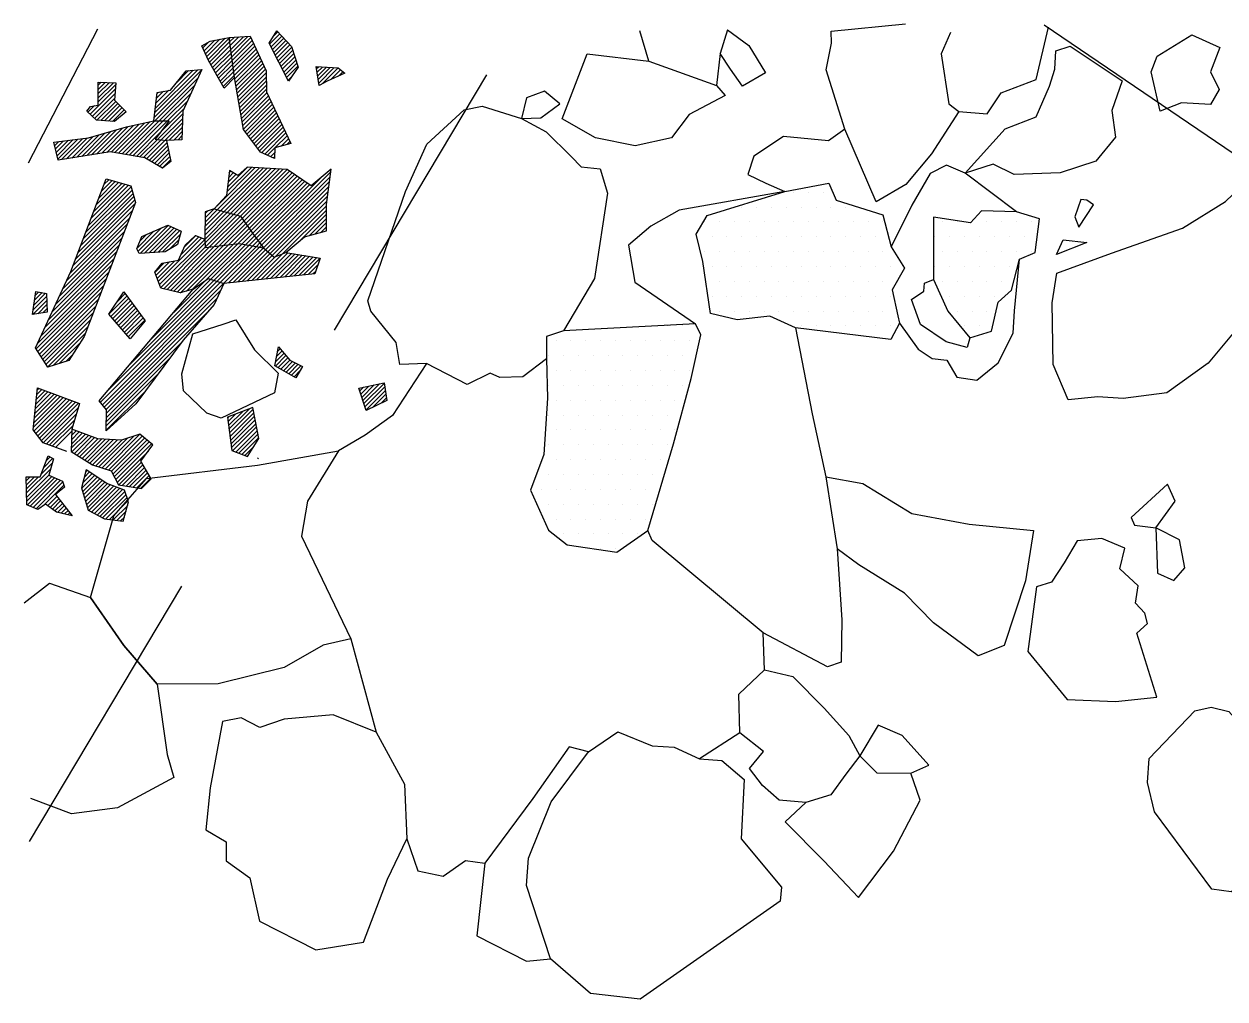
# Model space of a CAD drawing. Header units: metres. Extents: x -1 to 204, y -2130 to -1899.
# Drawn here: x -0.4 to 100.7, y -1981.6 to -1899.6 of the extents above; entities that cross this region are included whole.
import ezdxf

# ---------------------------------------------------------------- set-up
doc = ezdxf.new("R2010")
doc.units = ezdxf.units.M
doc.header["$LTSCALE"] = 25
doc.header["$MEASUREMENT"] = 0
doc.linetypes.add('STRICHPUNKTX2', pattern=[2, 1, -0.5, 0, -0.5])
doc.layers.get('0').update_dxf_attribs({"linetype": 'CONTINUOUS'})
for name, color, linetype in [('GRABUNGSGRENZE', 3, 'STRICHPUNKTX2'), ('KNOCHEN', 2, 'CONTINUOUS'), ('KNOCHENSCHRAFF', 2, 'CONTINUOUS'), ('STEINE', 4, 'CONTINUOUS'), ('STEINESCHRAFF', 4, 'CONTINUOUS')]:
    doc.layers.add(name, color=color, linetype=linetype)

# ---------------------------------------------------------------- blocks, each defined once
blk = doc.blocks.new('*X6')
at = {"color": 0}
for p, q in [((6.11, -1913.68), (7.02, -1912.78)), ((6.33, -1913.11), (6.74, -1912.7)), ((4.59, -1917.68), (8.7, -1913.57)), ((4.81, -1917.11), (8.62, -1913.3)), ((5.03, -1916.54), (8.41, -1913.16)), ((5.24, -1915.97), (8.13, -1913.08)), ((5.46, -1915.4), (7.85, -1913.01)), ((5.68, -1914.82), (7.57, -1912.93)), ((5.89, -1914.25), (7.29, -1912.85)), ((3.72, -1919.96), (8.97, -1914.71)), ((3.94, -1919.39), (8.93, -1914.4)), ((4.16, -1918.82), (8.86, -1914.12)), ((4.37, -1918.25), (8.78, -1913.85)), ((3.49, -1920.55), (8.75, -1915.29)), ((2.89, -1921.86), (8.3, -1916.44)), ((3.19, -1921.2), (8.53, -1915.87)), ((9.21, -1918.72), (11.17, -1916.75)), ((9.37, -1918.91), (11.74, -1916.54)), ((9.75, -1918.88), (11.98, -1916.65)), ((10.13, -1918.86), (12.23, -1916.76)), ((2.28, -1923.17), (7.86, -1917.59)), ((2.58, -1922.52), (8.08, -1917.02)), ((9.12, -1918.45), (10.54, -1917.03)), ((9.36, -1917.86), (9.91, -1917.31)), ((10.51, -1918.83), (12.47, -1916.87)), ((10.89, -1918.8), (12.71, -1916.98)), ((11.27, -1918.78), (12.75, -1917.3)), ((11.86, -1918.54), (12.61, -1917.79)), ((1.67, -1924.49), (7.41, -1918.74)), ((1.98, -1923.83), (7.64, -1918.17)), ((1.37, -1925.14), (7.19, -1919.32)), ((0.76, -1926.46), (6.75, -1920.47)), ((1.07, -1925.8), (6.97, -1919.9)), ((0.64, -1926.94), (6.53, -1921.05)), ((0.77, -1927.16), (6.3, -1921.62)), ((6.04, -1931.43), (16.14, -1921.33)), ((6.2, -1931.63), (16.41, -1921.41)), ((6.44, -1930.67), (15.87, -1921.25)), ((8.36, -1928.4), (15.6, -1921.16)), ((10.28, -1926.13), (15.33, -1921.08)), ((12.2, -1923.86), (14.9, -1921.16)), ((0.35, -1924.05), (1.52, -1922.87)), ((0.38, -1923.66), (1.51, -1922.53)), ((0.44, -1923.25), (1.43, -1922.25)), ((0.49, -1922.84), (1.13, -1922.2)), ((0.54, -1922.43), (0.82, -1922.15)), ((0.91, -1927.37), (6.08, -1922.2)), ((1.04, -1927.59), (5.86, -1922.77)), ((6.35, -1931.83), (16.15, -1922.03)), ((6.51, -1932.02), (15.85, -1922.68)), ((6.75, -1924.01), (8.28, -1922.47)), ((6.91, -1924.2), (8.43, -1922.68)), ((7.07, -1924.39), (8.58, -1922.88)), ((7.49, -1922.91), (8.13, -1922.27)), ((0.77, -1923.98), (1.53, -1923.21)), ((1.18, -1927.81), (5.64, -1923.35)), ((1.19, -1923.91), (1.54, -1923.56)), ((1.31, -1928.03), (5.41, -1923.93)), ((6.54, -1932.35), (15.15, -1923.74)), ((7.24, -1924.58), (8.73, -1923.09)), ((7.4, -1924.77), (8.88, -1923.29)), ((7.56, -1924.96), (9.03, -1923.5)), ((7.73, -1925.15), (9.17, -1923.7)), ((7.89, -1925.34), (9.32, -1923.91)), ((1.45, -1928.24), (5.19, -1924.5)), ((8.05, -1925.53), (9.47, -1924.11)), ((8.21, -1925.72), (9.62, -1924.32)), ((8.38, -1925.91), (9.77, -1924.52)), ((1.59, -1928.46), (4.97, -1925.08)), ((2.07, -1928.34), (4.75, -1925.65)), ((2.58, -1928.17), (4.31, -1926.45)), ((6.54, -1932.71), (12.94, -1926.3)), ((20.94, -1927.14), (21.15, -1926.93)), ((3.09, -1928.01), (3.71, -1927.4)), ((6.53, -1933.06), (11.91, -1927.68)), ((20.76, -1928.38), (21.64, -1927.5)), ((20.77, -1928.02), (21.48, -1927.31)), ((20.85, -1927.58), (21.31, -1927.12)), ((20.98, -1928.51), (21.8, -1927.69)), ((21.21, -1928.64), (21.97, -1927.88)), ((21.43, -1928.77), (22.2, -1928)), ((21.66, -1928.9), (22.44, -1928.11)), ((21.88, -1929.03), (22.68, -1928.23)), ((22.11, -1929.15), (22.92, -1928.34)), ((22.33, -1929.28), (22.82, -1928.79)), ((6.53, -1933.41), (10.88, -1929.07)), ((28.03, -1931.01), (29.07, -1929.97)), ((28.12, -1931.28), (29.52, -1929.88)), ((28.2, -1931.54), (29.93, -1929.82)), ((0.43, -1933.16), (2.65, -1930.93)), ((0.47, -1932.76), (2.4, -1930.83)), ((0.51, -1932.37), (2.14, -1930.74)), ((0.55, -1931.97), (1.88, -1930.64)), ((0.59, -1931.58), (1.62, -1930.55)), ((0.63, -1931.19), (1.37, -1930.45)), ((0.67, -1930.79), (1.11, -1930.35)), ((0.71, -1930.4), (0.85, -1930.26)), ((6.53, -1933.77), (9.85, -1930.45)), ((27.86, -1930.47), (28.17, -1930.16)), ((27.94, -1930.74), (28.62, -1930.07)), ((28.29, -1931.81), (29.97, -1930.13)), ((28.38, -1932.08), (30.01, -1930.44)), ((28.96, -1931.85), (30.06, -1930.75)), ((0.39, -1933.55), (2.91, -1931.03)), ((0.45, -1933.84), (3.17, -1931.12)), ((0.61, -1934.04), (3.43, -1931.22)), ((0.76, -1934.24), (3.68, -1931.31)), ((0.91, -1934.44), (3.94, -1931.41)), ((1.07, -1934.64), (4.2, -1931.51)), ((1.22, -1934.84), (4.19, -1931.86)), ((16.85, -1933.7), (18.58, -1931.97)), ((16.89, -1934.01), (18.89, -1932.01)), ((29.66, -1931.5), (30.1, -1931.06)), ((1.47, -1934.94), (4.04, -1932.38)), ((1.73, -1935.03), (3.88, -1932.89)), ((16.74, -1932.76), (16.87, -1932.62)), ((16.77, -1933.07), (17.44, -1932.41)), ((16.81, -1933.39), (18.01, -1932.19)), ((16.93, -1934.33), (18.95, -1932.31)), ((16.97, -1934.64), (19.01, -1932.6)), ((17.01, -1934.96), (19.07, -1932.9)), ((1.99, -1935.12), (3.72, -1933.4)), ((2.25, -1935.22), (3.63, -1933.85)), ((3.59, -1934.94), (4.52, -1934.01)), ((3.6, -1934.58), (4.26, -1933.92)), ((3.61, -1934.21), (4, -1933.82)), ((17.05, -1935.27), (19.13, -1933.2)), ((17.16, -1935.51), (19.18, -1933.49)), ((17.42, -1935.61), (19.24, -1933.79)), ((3.58, -1935.3), (4.78, -1934.11)), ((3.64, -1935.6), (5.03, -1934.21)), ((3.85, -1935.74), (5.29, -1934.3)), ((4.07, -1935.88), (5.55, -1934.4)), ((4.29, -1936.01), (5.81, -1934.49)), ((4.5, -1936.15), (6.14, -1934.52)), ((4.72, -1936.29), (6.47, -1934.53)), ((4.94, -1936.42), (6.81, -1934.55)), ((5.15, -1936.56), (7.15, -1934.57)), ((5.37, -1936.69), (7.48, -1934.59)), ((5.64, -1936.78), (7.83, -1934.6)), ((5.91, -1936.87), (8.35, -1934.42)), ((6.18, -1936.95), (8.88, -1934.25)), ((6.44, -1937.04), (9.36, -1934.12)), ((6.71, -1937.13), (9.56, -1934.28)), ((6.96, -1937.23), (9.75, -1934.44)), ((7.08, -1937.47), (9.95, -1934.6)), ((7.2, -1937.7), (10.14, -1934.76)), ((7.32, -1937.93), (10.34, -1934.92)), ((17.67, -1935.71), (19.3, -1934.08)), ((17.93, -1935.81), (19.36, -1934.38)), ((1.48, -1936.34), (1.81, -1936.02)), ((7.44, -1938.17), (10.07, -1935.54)), ((18.18, -1935.91), (18.93, -1935.16)), ((-0.17, -1939.05), (1.84, -1937.05)), ((1.06, -1937.47), (1.99, -1936.54)), ((1.27, -1936.91), (2.04, -1936.14)), ((7.58, -1938.38), (9.48, -1936.47)), ((7.88, -1938.43), (9.61, -1936.7)), ((8.19, -1938.48), (9.75, -1936.92)), ((-0.19, -1938.02), (0.12, -1937.7)), ((-0.18, -1938.71), (0.83, -1937.7)), ((-0.18, -1938.36), (0.48, -1937.7)), ((-0.16, -1939.4), (1.69, -1937.55)), ((-0.15, -1939.75), (1.94, -1937.66)), ((-0.11, -1940.06), (2.18, -1937.77)), ((0.13, -1940.17), (2.43, -1937.87)), ((0.38, -1940.28), (2.67, -1937.98)), ((4.45, -1938.68), (5.55, -1937.58)), ((4.54, -1938.23), (5.34, -1937.43)), ((4.54, -1938.95), (5.77, -1937.72)), ((4.62, -1939.22), (5.98, -1937.86)), ((4.67, -1937.75), (5.13, -1937.29)), ((4.7, -1939.49), (6.19, -1938)), ((4.8, -1937.27), (4.92, -1937.15)), ((8.49, -1938.52), (9.88, -1937.14)), ((8.8, -1938.57), (10.01, -1937.37)), ((9.1, -1938.62), (10.14, -1937.59)), ((9.41, -1938.67), (10.27, -1937.81)), ((0.62, -1940.39), (2.88, -1938.13)), ((1.22, -1940.15), (2.96, -1938.4)), ((4.78, -1939.77), (6.4, -1938.15)), ((4.86, -1940.04), (6.61, -1938.28)), ((4.94, -1940.31), (6.87, -1938.38)), ((5.06, -1940.54), (7.13, -1938.48)), ((5.29, -1940.66), (7.38, -1938.58)), ((5.53, -1940.79), (7.64, -1938.67)), ((5.76, -1940.91), (7.89, -1938.77)), ((5.99, -1941.03), (8.09, -1938.93)), ((1.6, -1940.12), (2.37, -1939.34)), ((1.8, -1940.27), (2.53, -1939.54)), ((2.01, -1940.41), (2.69, -1939.73)), ((2.21, -1940.56), (2.85, -1939.93)), ((6.22, -1941.15), (8.19, -1939.19)), ((6.49, -1941.24), (8.28, -1939.44)), ((6.8, -1941.28), (8.38, -1939.7)), ((2.45, -1940.68), (3, -1940.13)), ((2.73, -1940.75), (3.16, -1940.32)), ((3.02, -1940.82), (3.32, -1940.52)), ((3.31, -1940.88), (3.47, -1940.72)), ((3.59, -1940.95), (3.63, -1940.91)), ((7.11, -1941.32), (8.33, -1940.11)), ((7.42, -1941.36), (8.19, -1940.6)), ((7.74, -1941.4), (8.05, -1941.09))]:
    blk.add_line(p, q, dxfattribs=at)
blk = doc.blocks.new('*X7')
at = {"color": 0}
for p, q in [((15.82, -1914.94), (19.07, -1911.68)), ((15.89, -1915.22), (19.41, -1911.7)), ((16.16, -1915.3), (19.74, -1911.72)), ((16.44, -1915.38), (20.07, -1911.74)), ((16.68, -1913.72), (18.74, -1911.66)), ((16.71, -1915.46), (20.41, -1911.76)), ((16.73, -1913.32), (18.41, -1911.64)), ((16.99, -1915.53), (20.74, -1911.78)), ((17.27, -1915.61), (21.07, -1911.8)), ((16.78, -1912.91), (17.44, -1912.25)), ((16.83, -1912.51), (17.22, -1912.12)), ((16.88, -1912.11), (16.99, -1911.99)), ((17.54, -1915.69), (21.41, -1911.82)), ((17.82, -1915.77), (21.74, -1911.84)), ((17.96, -1915.97), (21.95, -1911.99)), ((18.11, -1916.18), (22.16, -1912.13)), ((18.26, -1916.38), (22.37, -1912.27)), ((18.41, -1916.59), (22.58, -1912.41)), ((18.55, -1916.8), (22.79, -1912.56)), ((18.7, -1917), (23, -1912.7)), ((19.3, -1917.82), (24.55, -1912.57)), ((19.45, -1918.02), (25.43, -1912.05)), ((19.6, -1918.22), (25.37, -1912.45)), ((18.85, -1917.21), (23.22, -1912.84)), ((19, -1917.41), (23.43, -1912.99)), ((19.15, -1917.62), (23.64, -1913.13)), ((19.76, -1918.42), (25.32, -1912.86)), ((19.94, -1918.59), (25.26, -1913.27)), ((20.13, -1918.76), (25.2, -1913.68)), ((20.32, -1918.92), (25.15, -1914.09)), ((20.5, -1919.09), (25.09, -1914.5)), ((14.81, -1917.36), (16.71, -1915.46)), ((14.81, -1917.72), (16.99, -1915.53)), ((14.82, -1916.99), (16.44, -1915.38)), ((14.83, -1916.63), (16.16, -1915.3)), ((14.83, -1918.05), (17.27, -1915.61)), ((14.84, -1916.27), (15.89, -1915.22)), ((14.85, -1915.91), (15.6, -1915.16)), ((14.85, -1918.38), (17.54, -1915.69)), ((14.86, -1915.55), (15.07, -1915.33)), ((15.22, -1918.36), (17.82, -1915.77)), ((20.75, -1919.19), (25.05, -1914.9)), ((21.36, -1918.94), (25.05, -1915.25)), ((22.84, -1917.81), (25.05, -1915.61)), ((15.62, -1918.31), (17.96, -1915.97)), ((16.03, -1918.26), (18.11, -1916.18)), ((16.43, -1918.21), (18.26, -1916.38)), ((16.83, -1918.16), (18.41, -1916.59)), ((17.24, -1918.11), (18.55, -1916.8)), ((23.62, -1917.39), (25.05, -1915.96)), ((24.11, -1917.25), (25.05, -1916.31)), ((24.6, -1917.12), (25.05, -1916.67)), ((10.92, -1921.25), (14.57, -1917.6)), ((11.01, -1921.51), (14.81, -1917.72)), ((12.83, -1918.99), (14.32, -1917.5)), ((13.11, -1918.35), (14.06, -1917.4)), ((17.64, -1918.06), (18.7, -1917)), ((17.96, -1918.1), (18.85, -1917.21)), ((18.26, -1918.15), (19, -1917.41)), ((18.56, -1918.21), (19.15, -1917.62)), ((18.86, -1918.26), (19.3, -1917.82)), ((11.11, -1921.76), (14.83, -1918.05)), ((11.36, -1921.87), (14.85, -1918.38)), ((11.64, -1921.95), (15.22, -1918.36)), ((11.92, -1922.02), (15.62, -1918.31)), ((12.2, -1922.09), (16.03, -1918.26)), ((12.49, -1922.16), (16.43, -1918.21)), ((12.77, -1922.23), (16.83, -1918.16)), ((13.27, -1922.09), (17.24, -1918.11)), ((13.76, -1921.94), (17.64, -1918.06)), ((14.9, -1921.16), (17.96, -1918.1)), ((15.33, -1921.08), (18.26, -1918.15)), ((15.6, -1921.16), (18.56, -1918.21)), ((15.87, -1921.25), (18.86, -1918.26)), ((16.14, -1921.33), (19.16, -1918.31)), ((16.41, -1921.41), (19.46, -1918.36)), ((16.8, -1921.38), (19.76, -1918.42)), ((17.2, -1921.34), (19.94, -1918.59)), ((17.59, -1921.3), (20.13, -1918.76)), ((19.16, -1918.31), (19.45, -1918.02)), ((19.46, -1918.36), (19.6, -1918.22)), ((19.57, -1921.09), (21.8, -1918.85)), ((10.67, -1920.44), (11.41, -1919.7)), ((10.72, -1920.74), (11.84, -1919.62)), ((10.82, -1921), (12.28, -1919.54)), ((17.99, -1921.25), (20.32, -1918.92)), ((18.38, -1921.21), (20.5, -1919.09)), ((18.78, -1921.17), (20.75, -1919.19)), ((19.17, -1921.13), (21.36, -1918.94)), ((19.96, -1921.04), (22.11, -1918.9)), ((20.36, -1921), (22.41, -1918.95)), ((20.75, -1920.96), (22.72, -1919)), ((21.15, -1920.92), (23.02, -1919.05)), ((21.54, -1920.88), (23.33, -1919.09)), ((21.94, -1920.84), (23.63, -1919.14)), ((22.33, -1920.79), (23.94, -1919.19)), ((22.73, -1920.75), (24.24, -1919.24)), ((23.13, -1920.71), (24.53, -1919.31)), ((23.52, -1920.67), (24.34, -1919.85)), ((23.92, -1920.63), (24.15, -1920.39))]:
    blk.add_line(p, q, dxfattribs=at)
blk = doc.blocks.new('*X8')
at = {"color": 0}
for p, q in [((16.96, -1901.42), (17.69, -1900.69)), ((17, -1901.74), (18.07, -1900.67)), ((17.04, -1902.05), (18.44, -1900.64)), ((20.27, -1901.29), (21.13, -1900.44)), ((20.39, -1901.52), (21.3, -1900.62)), ((20.62, -1900.59), (20.96, -1900.25)), ((14.65, -1901.61), (15.14, -1901.12)), ((14.76, -1901.85), (15.65, -1900.97)), ((14.87, -1902.1), (16.08, -1900.88)), ((14.98, -1902.34), (16.52, -1900.8)), ((15.09, -1902.58), (16.87, -1900.8)), ((15.21, -1902.81), (16.91, -1901.11)), ((15.34, -1903.04), (16.96, -1901.42)), ((16.87, -1900.8), (16.95, -1900.73)), ((16.91, -1901.11), (17.32, -1900.71)), ((17.08, -1902.36), (18.7, -1900.74)), ((17.13, -1902.67), (18.81, -1900.99)), ((17.17, -1902.98), (18.92, -1901.23)), ((17.21, -1903.29), (19.03, -1901.47)), ((20.51, -1901.76), (21.47, -1900.8)), ((20.63, -1901.99), (21.64, -1900.99)), ((20.75, -1902.23), (21.81, -1901.17)), ((20.87, -1902.46), (21.97, -1901.36)), ((20.99, -1902.7), (22.13, -1901.56)), ((15.47, -1903.27), (17, -1901.74)), ((15.59, -1903.49), (17.04, -1902.05)), ((15.72, -1903.72), (17.08, -1902.36)), ((15.85, -1903.95), (17.13, -1902.67)), ((17.25, -1903.6), (19.14, -1901.72)), ((17.29, -1903.92), (19.25, -1901.96)), ((17.34, -1904.22), (19.36, -1902.2)), ((17.39, -1904.52), (19.47, -1902.45)), ((17.44, -1904.83), (19.58, -1902.69)), ((21.11, -1902.93), (22.21, -1901.82)), ((21.22, -1903.17), (22.3, -1902.09)), ((21.34, -1903.4), (22.39, -1902.36)), ((21.46, -1903.64), (22.47, -1902.63)), ((15.98, -1904.17), (17.17, -1902.98)), ((16.1, -1904.4), (17.21, -1903.29)), ((16.23, -1904.62), (17.25, -1903.6)), ((17.5, -1905.13), (19.69, -1902.93)), ((17.55, -1905.43), (19.8, -1903.17)), ((17.6, -1905.73), (19.91, -1903.42)), ((17.65, -1906.03), (19.97, -1903.71)), ((21.58, -1903.87), (22.56, -1902.89)), ((21.7, -1904.11), (22.64, -1903.16)), ((24.22, -1903.35), (24.38, -1903.2)), ((24.27, -1903.65), (24.71, -1903.22)), ((24.32, -1903.96), (25.05, -1903.23)), ((24.37, -1904.26), (25.38, -1903.25)), ((24.42, -1904.57), (25.71, -1903.27)), ((24.72, -1904.62), (26.04, -1903.3)), ((25.42, -1904.27), (26.24, -1903.46)), ((26.06, -1903.99), (26.43, -1903.62)), ((5.85, -1904.75), (6.1, -1904.5)), ((5.85, -1905.1), (6.44, -1904.51)), ((5.85, -1905.46), (6.79, -1904.52)), ((5.85, -1905.81), (7.13, -1904.54)), ((5.85, -1906.16), (7.32, -1904.7)), ((16.36, -1904.85), (17.29, -1903.92)), ((17.71, -1906.33), (19.98, -1904.06)), ((17.76, -1906.63), (19.99, -1904.4)), ((21.82, -1904.34), (22.08, -1904.08)), ((5.17, -1907.2), (7.29, -1905.08)), ((5.35, -1907.37), (7.27, -1905.46)), ((17.81, -1906.93), (20, -1904.74)), ((17.86, -1907.24), (20.01, -1905.09)), ((17.91, -1907.54), (20.05, -1905.4)), ((17.97, -1907.84), (20.17, -1905.64)), ((4.99, -1907.03), (5.54, -1906.47)), ((5.53, -1907.54), (7.24, -1905.84)), ((5.73, -1907.7), (7.32, -1906.11)), ((6.06, -1907.72), (7.5, -1906.29)), ((6.39, -1907.75), (7.67, -1906.47)), ((6.72, -1907.77), (7.85, -1906.64)), ((18.02, -1908.14), (20.28, -1905.88)), ((18.07, -1908.44), (20.39, -1906.12)), ((18.21, -1908.66), (20.5, -1906.36)), ((18.36, -1908.86), (20.62, -1906.6)), ((7.05, -1907.79), (8.03, -1906.82)), ((18.51, -1909.06), (20.73, -1906.84)), ((18.67, -1909.26), (20.84, -1907.08)), ((18.82, -1909.46), (20.96, -1907.32)), ((18.97, -1909.66), (21.07, -1907.56)), ((19.12, -1909.86), (21.18, -1907.81)), ((19.28, -1910.07), (21.3, -1908.05)), ((19.43, -1910.27), (21.41, -1908.29)), ((19.62, -1910.42), (21.52, -1908.53)), ((19.86, -1910.54), (21.63, -1908.77)), ((20.75, -1910), (21.75, -1909.01)), ((21.24, -1909.87), (21.86, -1909.25)), ((21.72, -1909.74), (21.97, -1909.49)), ((20.1, -1910.65), (20.72, -1910.03)), ((20.34, -1910.77), (20.7, -1910.41)), ((20.58, -1910.88), (20.68, -1910.78))]:
    blk.add_line(p, q, dxfattribs=at)
blk = doc.blocks.new('*X9')
at = {"color": 0}
for p, q in [((10.57, -1907.46), (14.54, -1903.48)), ((10.61, -1907.06), (14.22, -1903.46)), ((10.66, -1906.67), (13.83, -1903.49)), ((12.4, -1904.57), (13.45, -1903.51)), ((10.62, -1907.76), (14.25, -1904.13)), ((10.7, -1906.27), (11.78, -1905.18)), ((10.74, -1905.87), (11.35, -1905.26)), ((10.78, -1905.48), (10.92, -1905.34)), ((10.98, -1907.76), (13.96, -1904.77)), ((11.33, -1907.76), (13.67, -1905.41)), ((11.06, -1908.73), (13.09, -1906.7)), ((11.68, -1907.76), (13.38, -1906.06)), ((7.86, -1910.53), (10.62, -1907.76)), ((8.16, -1910.58), (10.98, -1907.76)), ((8.46, -1910.63), (11.33, -1907.76)), ((8.76, -1910.68), (11.68, -1907.76)), ((10.84, -1909.31), (12.97, -1907.17)), ((11.16, -1909.34), (12.96, -1907.54)), ((4.88, -1910.67), (6.91, -1908.64)), ((5.3, -1910.6), (7.4, -1908.5)), ((5.72, -1910.54), (7.9, -1908.36)), ((6.15, -1910.47), (8.38, -1908.23)), ((6.57, -1910.4), (8.83, -1908.13)), ((6.95, -1910.37), (9.29, -1908.03)), ((7.25, -1910.42), (9.74, -1907.93)), ((7.55, -1910.47), (10.19, -1907.83)), ((9.06, -1910.74), (11.06, -1908.73)), ((11.48, -1909.37), (12.94, -1907.91)), ((11.83, -1909.38), (12.93, -1908.28)), ((12.2, -1909.37), (12.91, -1908.65)), ((2.2, -1909.82), (2.54, -1909.48)), ((2.26, -1910.11), (2.94, -1909.43)), ((2.33, -1910.39), (3.34, -1909.38)), ((2.4, -1910.68), (3.74, -1909.33)), ((2.46, -1910.97), (4.15, -1909.28)), ((2.77, -1911.01), (4.55, -1909.24)), ((3.19, -1910.94), (4.95, -1909.19)), ((3.62, -1910.88), (5.43, -1909.06)), ((4.04, -1910.81), (5.92, -1908.92)), ((4.46, -1910.74), (6.42, -1908.78)), ((9.36, -1910.79), (10.84, -1909.31)), ((9.66, -1910.84), (11.16, -1909.34)), ((9.91, -1910.95), (11.48, -1909.37)), ((10.13, -1911.08), (11.64, -1909.57)), ((12.57, -1909.35), (12.89, -1909.02)), ((10.36, -1911.21), (11.7, -1909.86)), ((10.58, -1911.34), (11.76, -1910.16)), ((10.8, -1911.47), (11.82, -1910.45)), ((11.02, -1911.6), (11.88, -1910.75)), ((11.24, -1911.73), (11.93, -1911.04))]:
    blk.add_line(p, q, dxfattribs=at)
blk = doc.blocks.new('*X11')
at = {"color": 0}
for p, q in [((64.375, -1913.75), (64.375, -1913.75)), ((65.625, -1913.75), (65.625, -1913.75)), ((66.875, -1913.75), (66.875, -1913.75)), ((60, -1915), (60, -1915)), ((61.25, -1915), (61.25, -1915)), ((62.5, -1915), (62.5, -1915)), ((63.75, -1915), (63.75, -1915)), ((65, -1915), (65, -1915)), ((66.25, -1915), (66.25, -1915)), ((67.5, -1915), (67.5, -1915)), ((68.75, -1915), (68.75, -1915)), ((56.875, -1916.25), (56.875, -1916.25)), ((58.125, -1916.25), (58.125, -1916.25)), ((59.375, -1916.25), (59.375, -1916.25)), ((60.625, -1916.25), (60.625, -1916.25)), ((61.875, -1916.25), (61.875, -1916.25)), ((63.125, -1916.25), (63.125, -1916.25)), ((64.375, -1916.25), (64.375, -1916.25)), ((65.625, -1916.25), (65.625, -1916.25)), ((66.875, -1916.25), (66.875, -1916.25)), ((68.125, -1916.25), (68.125, -1916.25)), ((69.375, -1916.25), (69.375, -1916.25)), ((70.625, -1916.25), (70.625, -1916.25)), ((71.875, -1916.25), (71.875, -1916.25)), ((76.875, -1916.25), (76.875, -1916.25)), ((78.125, -1916.25), (78.125, -1916.25)), ((79.375, -1916.25), (79.375, -1916.25)), ((80.625, -1916.25), (80.625, -1916.25)), ((81.875, -1916.25), (81.875, -1916.25)), ((83.125, -1916.25), (83.125, -1916.25)), ((84.375, -1916.25), (84.375, -1916.25)), ((56.25, -1917.5), (56.25, -1917.5)), ((57.5, -1917.5), (57.5, -1917.5)), ((58.75, -1917.5), (58.75, -1917.5)), ((60, -1917.5), (60, -1917.5)), ((61.25, -1917.5), (61.25, -1917.5)), ((62.5, -1917.5), (62.5, -1917.5)), ((63.75, -1917.5), (63.75, -1917.5)), ((65, -1917.5), (65, -1917.5)), ((66.25, -1917.5), (66.25, -1917.5)), ((67.5, -1917.5), (67.5, -1917.5)), ((68.75, -1917.5), (68.75, -1917.5)), ((70, -1917.5), (70, -1917.5)), ((71.25, -1917.5), (71.25, -1917.5)), ((76.25, -1917.5), (76.25, -1917.5)), ((77.5, -1917.5), (77.5, -1917.5)), ((78.75, -1917.5), (78.75, -1917.5)), ((80, -1917.5), (80, -1917.5)), ((81.25, -1917.5), (81.25, -1917.5)), ((82.5, -1917.5), (82.5, -1917.5)), ((83.75, -1917.5), (83.75, -1917.5)), ((56.875, -1918.75), (56.875, -1918.75)), ((58.125, -1918.75), (58.125, -1918.75)), ((59.375, -1918.75), (59.375, -1918.75)), ((60.625, -1918.75), (60.625, -1918.75)), ((61.875, -1918.75), (61.875, -1918.75)), ((63.125, -1918.75), (63.125, -1918.75)), ((64.375, -1918.75), (64.375, -1918.75)), ((65.625, -1918.75), (65.625, -1918.75)), ((66.875, -1918.75), (66.875, -1918.75)), ((68.125, -1918.75), (68.125, -1918.75)), ((69.375, -1918.75), (69.375, -1918.75)), ((70.625, -1918.75), (70.625, -1918.75)), ((71.875, -1918.75), (71.875, -1918.75)), ((76.875, -1918.75), (76.875, -1918.75)), ((78.125, -1918.75), (78.125, -1918.75)), ((79.375, -1918.75), (79.375, -1918.75)), ((80.625, -1918.75), (80.625, -1918.75)), ((81.875, -1918.75), (81.875, -1918.75)), ((83.125, -1918.75), (83.125, -1918.75)), ((84.375, -1918.75), (84.375, -1918.75)), ((57.5, -1920), (57.5, -1920)), ((58.75, -1920), (58.75, -1920)), ((60, -1920), (60, -1920)), ((61.25, -1920), (61.25, -1920)), ((62.5, -1920), (62.5, -1920)), ((63.75, -1920), (63.75, -1920)), ((65, -1920), (65, -1920)), ((66.25, -1920), (66.25, -1920)), ((67.5, -1920), (67.5, -1920)), ((68.75, -1920), (68.75, -1920)), ((70, -1920), (70, -1920)), ((71.25, -1920), (71.25, -1920)), ((72.5, -1920), (72.5, -1920)), ((76.25, -1920), (76.25, -1920)), ((77.5, -1920), (77.5, -1920)), ((78.75, -1920), (78.75, -1920)), ((80, -1920), (80, -1920)), ((81.25, -1920), (81.25, -1920)), ((82.5, -1920), (82.5, -1920)), ((58.125, -1921.25), (58.125, -1921.25)), ((59.375, -1921.25), (59.375, -1921.25)), ((60.625, -1921.25), (60.625, -1921.25)), ((61.875, -1921.25), (61.875, -1921.25)), ((63.125, -1921.25), (63.125, -1921.25)), ((64.375, -1921.25), (64.375, -1921.25)), ((65.625, -1921.25), (65.625, -1921.25)), ((66.875, -1921.25), (66.875, -1921.25)), ((68.125, -1921.25), (68.125, -1921.25)), ((69.375, -1921.25), (69.375, -1921.25)), ((70.625, -1921.25), (70.625, -1921.25)), ((71.875, -1921.25), (71.875, -1921.25)), ((76.875, -1921.25), (76.875, -1921.25)), ((78.125, -1921.25), (78.125, -1921.25)), ((79.375, -1921.25), (79.375, -1921.25)), ((80.625, -1921.25), (80.625, -1921.25)), ((81.875, -1921.25), (81.875, -1921.25)), ((57.5, -1922.5), (57.5, -1922.5)), ((58.75, -1922.5), (58.75, -1922.5)), ((60, -1922.5), (60, -1922.5)), ((61.25, -1922.5), (61.25, -1922.5)), ((62.5, -1922.5), (62.5, -1922.5)), ((63.75, -1922.5), (63.75, -1922.5)), ((65, -1922.5), (65, -1922.5)), ((66.25, -1922.5), (66.25, -1922.5)), ((67.5, -1922.5), (67.5, -1922.5)), ((68.75, -1922.5), (68.75, -1922.5)), ((70, -1922.5), (70, -1922.5)), ((71.25, -1922.5), (71.25, -1922.5)), ((72.5, -1922.5), (72.5, -1922.5)), ((77.5, -1922.5), (77.5, -1922.5)), ((78.75, -1922.5), (78.75, -1922.5)), ((80, -1922.5), (80, -1922.5)), ((81.25, -1922.5), (81.25, -1922.5)), ((58.125, -1923.75), (58.125, -1923.75)), ((59.375, -1923.75), (59.375, -1923.75)), ((60.625, -1923.75), (60.625, -1923.75)), ((61.875, -1923.75), (61.875, -1923.75)), ((63.125, -1923.75), (63.125, -1923.75)), ((64.375, -1923.75), (64.375, -1923.75)), ((65.625, -1923.75), (65.625, -1923.75)), ((66.875, -1923.75), (66.875, -1923.75)), ((68.125, -1923.75), (68.125, -1923.75)), ((69.375, -1923.75), (69.375, -1923.75)), ((70.625, -1923.75), (70.625, -1923.75)), ((71.875, -1923.75), (71.875, -1923.75)), ((78.125, -1923.75), (78.125, -1923.75)), ((79.375, -1923.75), (79.375, -1923.75)), ((80.625, -1923.75), (80.625, -1923.75)), ((53.75, -1925), (53.75, -1925)), ((55, -1925), (55, -1925)), ((65, -1925), (65, -1925)), ((66.25, -1925), (66.25, -1925)), ((67.5, -1925), (67.5, -1925)), ((68.75, -1925), (68.75, -1925)), ((70, -1925), (70, -1925)), ((71.25, -1925), (71.25, -1925)), ((72.5, -1925), (72.5, -1925)), ((78.75, -1925), (78.75, -1925)), ((80, -1925), (80, -1925)), ((44.375, -1926.25), (44.375, -1926.25)), ((45.625, -1926.25), (45.625, -1926.25)), ((46.875, -1926.25), (46.875, -1926.25)), ((48.125, -1926.25), (48.125, -1926.25)), ((49.375, -1926.25), (49.375, -1926.25)), ((50.625, -1926.25), (50.625, -1926.25)), ((51.875, -1926.25), (51.875, -1926.25)), ((53.125, -1926.25), (53.125, -1926.25)), ((54.375, -1926.25), (54.375, -1926.25)), ((55.625, -1926.25), (55.625, -1926.25)), ((43.75, -1927.5), (43.75, -1927.5)), ((45, -1927.5), (45, -1927.5)), ((46.25, -1927.5), (46.25, -1927.5)), ((47.5, -1927.5), (47.5, -1927.5)), ((48.75, -1927.5), (48.75, -1927.5)), ((50, -1927.5), (50, -1927.5)), ((51.25, -1927.5), (51.25, -1927.5)), ((52.5, -1927.5), (52.5, -1927.5)), ((53.75, -1927.5), (53.75, -1927.5)), ((55, -1927.5), (55, -1927.5)), ((44.375, -1928.75), (44.375, -1928.75)), ((45.625, -1928.75), (45.625, -1928.75)), ((46.875, -1928.75), (46.875, -1928.75)), ((48.125, -1928.75), (48.125, -1928.75)), ((49.375, -1928.75), (49.375, -1928.75)), ((50.625, -1928.75), (50.625, -1928.75)), ((51.875, -1928.75), (51.875, -1928.75)), ((53.125, -1928.75), (53.125, -1928.75)), ((54.375, -1928.75), (54.375, -1928.75)), ((55.625, -1928.75), (55.625, -1928.75)), ((43.75, -1930), (43.75, -1930)), ((45, -1930), (45, -1930)), ((46.25, -1930), (46.25, -1930)), ((47.5, -1930), (47.5, -1930)), ((48.75, -1930), (48.75, -1930)), ((50, -1930), (50, -1930)), ((51.25, -1930), (51.25, -1930)), ((52.5, -1930), (52.5, -1930)), ((53.75, -1930), (53.75, -1930)), ((55, -1930), (55, -1930)), ((44.375, -1931.25), (44.375, -1931.25)), ((45.625, -1931.25), (45.625, -1931.25)), ((46.875, -1931.25), (46.875, -1931.25)), ((48.125, -1931.25), (48.125, -1931.25)), ((49.375, -1931.25), (49.375, -1931.25)), ((50.625, -1931.25), (50.625, -1931.25)), ((51.875, -1931.25), (51.875, -1931.25)), ((53.125, -1931.25), (53.125, -1931.25)), ((54.375, -1931.25), (54.375, -1931.25)), ((43.75, -1932.5), (43.75, -1932.5)), ((45, -1932.5), (45, -1932.5)), ((46.25, -1932.5), (46.25, -1932.5)), ((47.5, -1932.5), (47.5, -1932.5)), ((48.75, -1932.5), (48.75, -1932.5)), ((50, -1932.5), (50, -1932.5)), ((51.25, -1932.5), (51.25, -1932.5)), ((52.5, -1932.5), (52.5, -1932.5)), ((53.75, -1932.5), (53.75, -1932.5)), ((44.375, -1933.75), (44.375, -1933.75)), ((45.625, -1933.75), (45.625, -1933.75)), ((46.875, -1933.75), (46.875, -1933.75)), ((48.125, -1933.75), (48.125, -1933.75)), ((49.375, -1933.75), (49.375, -1933.75)), ((50.625, -1933.75), (50.625, -1933.75)), ((51.875, -1933.75), (51.875, -1933.75)), ((53.125, -1933.75), (53.125, -1933.75)), ((54.375, -1933.75), (54.375, -1933.75)), ((43.75, -1935), (43.75, -1935)), ((45, -1935), (45, -1935)), ((46.25, -1935), (46.25, -1935)), ((47.5, -1935), (47.5, -1935)), ((48.75, -1935), (48.75, -1935)), ((50, -1935), (50, -1935)), ((51.25, -1935), (51.25, -1935)), ((52.5, -1935), (52.5, -1935)), ((53.75, -1935), (53.75, -1935)), ((44.375, -1936.25), (44.375, -1936.25)), ((45.625, -1936.25), (45.625, -1936.25)), ((46.875, -1936.25), (46.875, -1936.25)), ((48.125, -1936.25), (48.125, -1936.25)), ((49.375, -1936.25), (49.375, -1936.25)), ((50.625, -1936.25), (50.625, -1936.25)), ((51.875, -1936.25), (51.875, -1936.25)), ((53.125, -1936.25), (53.125, -1936.25)), ((43.75, -1937.5), (43.75, -1937.5)), ((45, -1937.5), (45, -1937.5)), ((46.25, -1937.5), (46.25, -1937.5)), ((47.5, -1937.5), (47.5, -1937.5)), ((48.75, -1937.5), (48.75, -1937.5)), ((50, -1937.5), (50, -1937.5)), ((51.25, -1937.5), (51.25, -1937.5)), ((52.5, -1937.5), (52.5, -1937.5)), ((43.125, -1938.75), (43.125, -1938.75)), ((44.375, -1938.75), (44.375, -1938.75)), ((45.625, -1938.75), (45.625, -1938.75)), ((46.875, -1938.75), (46.875, -1938.75)), ((48.125, -1938.75), (48.125, -1938.75)), ((49.375, -1938.75), (49.375, -1938.75)), ((50.625, -1938.75), (50.625, -1938.75)), ((51.875, -1938.75), (51.875, -1938.75)), ((43.75, -1940), (43.75, -1940)), ((45, -1940), (45, -1940)), ((46.25, -1940), (46.25, -1940)), ((47.5, -1940), (47.5, -1940)), ((48.75, -1940), (48.75, -1940)), ((50, -1940), (50, -1940)), ((51.25, -1940), (51.25, -1940)), ((52.5, -1940), (52.5, -1940)), ((44.375, -1941.25), (44.375, -1941.25)), ((45.625, -1941.25), (45.625, -1941.25)), ((46.875, -1941.25), (46.875, -1941.25)), ((48.125, -1941.25), (48.125, -1941.25)), ((49.375, -1941.25), (49.375, -1941.25)), ((50.625, -1941.25), (50.625, -1941.25)), ((51.875, -1941.25), (51.875, -1941.25)), ((45, -1942.5), (45, -1942.5)), ((46.25, -1942.5), (46.25, -1942.5)), ((47.5, -1942.5), (47.5, -1942.5)), ((48.75, -1942.5), (48.75, -1942.5)), ((50, -1942.5), (50, -1942.5)), ((51.25, -1942.5), (51.25, -1942.5)), ((48.125, -1943.75), (48.125, -1943.75)), ((49.375, -1943.75), (49.375, -1943.75)), ((193.125, -1956.25), (193.125, -1956.25)), ((194.375, -1956.25), (194.375, -1956.25)), ((195.625, -1956.25), (195.625, -1956.25)), ((196.875, -1956.25), (196.875, -1956.25)), ((192.5, -1957.5), (192.5, -1957.5)), ((193.75, -1957.5), (193.75, -1957.5)), ((195, -1957.5), (195, -1957.5)), ((196.25, -1957.5), (196.25, -1957.5)), ((197.5, -1957.5), (197.5, -1957.5)), ((198.75, -1957.5), (198.75, -1957.5)), ((191.875, -1958.75), (191.875, -1958.75)), ((193.125, -1958.75), (193.125, -1958.75)), ((194.375, -1958.75), (194.375, -1958.75)), ((195.625, -1958.75), (195.625, -1958.75)), ((196.875, -1958.75), (196.875, -1958.75)), ((191.25, -1960), (191.25, -1960)), ((192.5, -1960), (192.5, -1960)), ((193.75, -1960), (193.75, -1960)), ((195, -1960), (195, -1960)), ((196.25, -1960), (196.25, -1960)), ((191.875, -1961.25), (191.875, -1961.25)), ((193.125, -1961.25), (193.125, -1961.25)), ((194.375, -1961.25), (194.375, -1961.25)), ((195.625, -1961.25), (195.625, -1961.25)), ((191.25, -1962.5), (191.25, -1962.5)), ((192.5, -1962.5), (192.5, -1962.5)), ((193.75, -1962.5), (193.75, -1962.5)), ((195, -1962.5), (195, -1962.5)), ((190.625, -1963.75), (190.625, -1963.75)), ((191.875, -1963.75), (191.875, -1963.75)), ((193.125, -1963.75), (193.125, -1963.75)), ((191.25, -1965), (191.25, -1965)), ((192.5, -1965), (192.5, -1965)), ((190.625, -1966.25), (190.625, -1966.25)), ((191.875, -1966.25), (191.875, -1966.25))]:
    blk.add_line(p, q, dxfattribs=at)

msp = doc.modelspace()

# ---------------------------------------------------------------- linework, layer by layer
at = {"layer": 'GRABUNGSGRENZE'}
for points in [[(85.44, -1899.68), (200.26, -1977.65)], [(-0.01, -1911.27), (5.82, -1900.02)], [(0.08, -1968.38), (40.87, -1899.99)]]:
    msp.add_lwpolyline(points, dxfattribs=at)
at = {"layer": 'KNOCHEN'}
for points in [[(20.72, -1910.01), (20.67, -1910.93), (19.5, -1910.37), (18.08, -1908.48), (17.32, -1904.1), (16.86, -1900.73), (18.65, -1900.63), (19.97, -1903.54), (20.02, -1905.32), (22.05, -1909.65), (20.72, -1910.01)], [(21.85, -1904.41), (20.23, -1901.2), (20.89, -1900.18), (22.11, -1901.5), (22.67, -1903.24), (21.85, -1904.41)], [(17.32, -1904.1), (16.45, -1905.01), (15.13, -1902.67), (14.57, -1901.44), (15.28, -1901.04), (16.86, -1900.73)], [(10.54, -1907.76), (10.8, -1905.36), (11.92, -1905.16), (13.24, -1903.53), (14.57, -1903.43), (12.98, -1906.94), (12.88, -1909.34), (11.61, -1909.39)], [(24.45, -1904.77), (24.2, -1903.19), (26.03, -1903.29), (26.59, -1903.75), (25.11, -1904.41), (24.45, -1904.77)], [(2.48, -1911.06), (2.13, -1909.53), (5.03, -1909.18), (8.24, -1908.26), (10.54, -1907.76), (11.81, -1907.76), (10.64, -1909.29), (11.61, -1909.39), (11.96, -1911.17), (11.25, -1911.73), (9.77, -1910.86), (6.87, -1910.35), (2.48, -1911.06)], [(19.75, -1918.42), (20.66, -1919.23), (21.63, -1918.83), (23.21, -1917.5), (25.05, -1916.99), (25.05, -1914.8), (25.46, -1911.8), (23.78, -1913.22), (21.74, -1911.85), (18.38, -1911.64), (17.61, -1912.35), (16.9, -1911.94), (16.64, -1914.03), (15.62, -1915.15), (17.81, -1915.76), (18.98, -1917.4), (19.75, -1918.42)], [(0.58, -1926.85), (3.54, -1920.43), (6.51, -1912.64), (8.6, -1913.21), (9, -1914.63), (4.66, -1925.89), (3.38, -1927.92), (1.6, -1928.48), (0.58, -1926.85)], [(15.62, -1915.15), (14.86, -1915.4), (14.81, -1917.7)], [(9.1, -1918.51), (9.51, -1917.49), (11.7, -1916.52), (12.82, -1917.03), (12.51, -1918.15), (11.49, -1918.76), (9.3, -1918.91), (9.1, -1918.51)], [(13.83, -1921.92), (12.76, -1922.23), (11.13, -1921.82), (10.62, -1920.49), (11.24, -1919.73), (12.61, -1919.48), (13.18, -1918.2), (14.04, -1917.39), (14.81, -1917.7), (14.86, -1918.41), (17.71, -1918.06), (19.75, -1918.42)], [(21.63, -1918.83), (24.54, -1919.29), (24.08, -1920.61), (16.43, -1921.42)], [(5.93, -1931.29), (13.83, -1921.92), (15.11, -1921.01), (16.43, -1921.42), (15.61, -1923.2), (13.01, -1926.2), (9.03, -1931.55), (6.53, -1933.84), (6.54, -1932.05), (5.93, -1931.29)], [(0.33, -1924.05), (0.59, -1922.11), (1.5, -1922.27), (1.55, -1923.85), (0.33, -1924.05)], [(8.53, -1926.1), (6.75, -1924), (8.02, -1922.12), (9.81, -1924.57), (8.53, -1926.1)], [(3.22, -1935.57), (1.23, -1934.85), (0.37, -1933.73), (0.73, -1930.21), (4.29, -1931.54), (3.63, -1933.68), (3.58, -1935.57)], [(16.72, -1932.68), (17.08, -1935.48), (18.4, -1935.99), (19.37, -1934.46), (18.87, -1931.86), (16.72, -1932.68)], [(3.58, -1935.57), (5.36, -1936.69), (6.94, -1937.2), (7.55, -1938.37), (9.48, -1938.68), (10.3, -1937.87), (9.43, -1936.39), (10.46, -1935.01), (9.34, -1934.1), (7.81, -1934.6), (5.82, -1934.5), (3.63, -1933.68)], [(-0.15, -1940.05), (-0.2, -1937.7), (0.98, -1937.7), (1.64, -1935.92), (2.1, -1936.18), (1.69, -1937.55), (2.86, -1938.06), (3.01, -1938.57), (2.25, -1939.18), (3.67, -1940.97), (2.35, -1940.66), (1.43, -1940), (0.77, -1940.45), (-0.15, -1940.05)], [(4.85, -1937.1), (4.44, -1938.62), (5, -1940.51), (6.37, -1941.23), (7.95, -1941.43), (8.41, -1939.8), (8.06, -1938.83), (6.58, -1938.27), (4.85, -1937.1)]]:
    msp.add_lwpolyline(points, dxfattribs=at)
for points in [[(5.85, -1904.49), (7.33, -1904.54), (7.23, -1906.02), (8.19, -1906.99), (7.23, -1907.8), (5.7, -1907.7), (4.88, -1906.93), (5.19, -1906.53), (5.85, -1906.43)], [(22.49, -1929.37), (20.7, -1928.35), (21.01, -1926.77), (21.98, -1927.89), (23.05, -1928.41)], [(28.39, -1932.13), (27.78, -1930.24), (29.92, -1929.79), (30.13, -1931.27)]]:
    msp.add_lwpolyline(points, close=True, dxfattribs=at)
at = {"layer": 'STEINE'}
for points in [[(77.55, -1900.32), (76.78, -1902.11), (77.43, -1906.33), (78.25, -1906.95), (75.95, -1910.51), (73.8, -1913.1), (71.3, -1914.57), (68.67, -1908.46), (67.1, -1903.46), (67.56, -1901.22), (67.51, -1900.2), (73.78, -1899.6)], [(52.17, -1902.72), (51.41, -1900.17)], [(58.8, -1900.08), (58.18, -1902.07), (57.87, -1904.77)], [(58.8, -1900.08), (60.58, -1901.41), (62, -1903.71), (60.06, -1904.82), (59.05, -1903.39), (58.18, -1902.07)], [(78.25, -1906.95), (80.64, -1907.16), (81.82, -1905.38), (84.77, -1904.26), (85.8, -1899.88)], [(100.21, -1901.59), (99.44, -1903.63), (100.16, -1905.11), (99.44, -1906.38), (96.99, -1906.22), (95.21, -1906.93), (94.45, -1903.62), (94.96, -1902.3), (97.87, -1900.52), (100.21, -1901.59)], [(92.01, -1904.38), (91.13, -1906.87), (91.44, -1909.11), (89.8, -1911.15), (86.79, -1912.11), (82.92, -1912.26), (81.14, -1911.39), (78.8, -1912.14), (82.17, -1908.43), (84.77, -1907.42), (85.89, -1904.82), (86.35, -1903.4), (86.41, -1901.87), (87.63, -1901.47), (92.01, -1904.38)], [(52.17, -1902.72), (57.87, -1904.77), (58.59, -1905.63), (55.58, -1907.21), (54.09, -1909.19), (51.04, -1909.85), (47.68, -1909.18), (44.88, -1907.59), (46.98, -1902.1), (52.17, -1902.72)], [(44.68, -1906.32), (43.41, -1905.25), (41.88, -1905.8), (41.46, -1907.54), (43.09, -1907.49), (44.68, -1906.32)], [(43.56, -1927.76), (41.57, -1929.29), (39.64, -1929.33), (38.82, -1928.98), (36.89, -1929.94), (33.48, -1928.15), (31.23, -1928.25), (30.93, -1926.41), (28.8, -1923.76), (28.54, -1922.89), (31.72, -1913.68), (33.51, -1909.71), (36.63, -1906.81), (38.16, -1906.51), (41.46, -1907.54), (43.55, -1908.66), (45.64, -1910.75), (46.5, -1911.62), (48.08, -1911.78), (48.69, -1913.82), (47.6, -1921), (44.99, -1925.42)], [(68.67, -1908.46), (67.29, -1909.42), (63.52, -1909.06), (61.02, -1910.73), (60.51, -1912.26), (62.03, -1912.98), (63.61, -1913.69)], [(83.12, -1915.41), (78.8, -1912.14), (77.22, -1911.48), (75.84, -1912.19), (74.31, -1914.84), (72.57, -1918.35)], [(103.66, -1911.69), (104.52, -1913.88), (103.44, -1919.38), (101.49, -1925.44), (99.24, -1928.13), (95.77, -1930.62), (92.1, -1931.12), (89.96, -1930.97), (87.47, -1931.22), (86.2, -1928.26), (86.11, -1923.06), (86.52, -1920.57), (91.11, -1918.89), (97.07, -1916.77), (100.7, -1914.53), (103.66, -1911.69)], [(63.61, -1913.69), (54.74, -1915.25), (52.35, -1916.62), (50.46, -1918.2), (51.01, -1921.31), (56.1, -1924.83)], [(63.61, -1913.69), (67.33, -1912.99), (67.94, -1914.42), (71.86, -1915.65), (72.57, -1918.35), (73.69, -1920.13), (72.66, -1921.96), (73.12, -1924.16), (73.27, -1924.77), (72.55, -1926.14), (64.51, -1925.16), (62.37, -1924.18), (59.62, -1924.48), (57.38, -1923.97), (56.72, -1919.59), (56.17, -1917.29), (57.09, -1915.72), (63.61, -1913.69)], [(85.05, -1915.98), (83.12, -1915.41), (80.16, -1915.31), (79.25, -1916.32), (76.14, -1915.86), (76.13, -1921.11), (77.35, -1923.76), (79.18, -1926), (81.01, -1925.45), (81.58, -1923), (82.7, -1921.98), (83.37, -1919.39), (84.69, -1918.83), (85.05, -1915.98)], [(89.02, -1917.97), (86.47, -1918.99), (87.04, -1917.77), (89.02, -1917.97)], [(73.27, -1924.77), (74.84, -1926.96), (76.01, -1927.73), (77.24, -1927.88), (78.1, -1929.31), (79.78, -1929.57), (81.57, -1928.1), (82.84, -1925.6), (82.95, -1923.72), (83.37, -1919.39)], [(79.18, -1926), (78.97, -1926.82), (77.19, -1926.35), (75.05, -1924.87), (74.29, -1922.78), (75.31, -1922.07), (75.36, -1921.41), (76.13, -1921.11)], [(17.44, -1924.5), (19.01, -1927), (20.99, -1928.99), (20.68, -1930.62), (16.2, -1932.75), (14.98, -1932.34), (13.04, -1930.45), (12.89, -1929.03), (13.82, -1925.67), (16.37, -1924.86), (17.44, -1924.5)], [(56.1, -1924.83), (44.99, -1925.42), (43.57, -1925.88), (43.56, -1927.76), (43.66, -1931.07), (43.34, -1935.81), (42.22, -1938.82), (43.74, -1942.18), (45.31, -1943.41), (49.49, -1944.03), (52.09, -1942.2), (54.25, -1934.92), (55.73, -1929.42), (56.56, -1925.75), (56.1, -1924.83)], [(64.51, -1925.16), (65.92, -1932.39), (67.08, -1937.69), (68.03, -1943.76), (68.43, -1949.72), (68.37, -1953.29), (67.2, -1953.69), (61.8, -1950.83), (52.45, -1943.06), (52.09, -1942.2)], [(33.48, -1928.15), (30.61, -1932.53), (28.32, -1934.2), (26.07, -1935.52), (23.47, -1939.74), (22.95, -1942.7), (27.11, -1951.32), (29.24, -1959.17), (31.62, -1963.55), (31.81, -1968.14), (32.73, -1970.84), (34.87, -1971.3), (36.75, -1969.98), (38.38, -1970.19)], [(27.11, -1951.32), (24.77, -1951.87), (21.5, -1953.75), (15.95, -1955.11), (10.8, -1955.15), (8.01, -1951.89), (5.21, -1947.86), (7.16, -1940.99), (9.92, -1937.83), (19.25, -1936.73), (26.07, -1935.52)], [(67.08, -1937.69), (70.18, -1938.26), (74.31, -1940.77), (79.14, -1941.69), (84.54, -1942.21), (83.87, -1946.44), (82.08, -1951.89), (79.88, -1952.75), (76.12, -1949.99), (73.68, -1947.49), (69.86, -1945.09), (68.03, -1943.76)], [(94.83, -1941.98), (96.47, -1939.74), (95.81, -1938.31), (92.75, -1941.11), (93.05, -1941.77), (94.83, -1941.98)], [(96.82, -1943), (94.83, -1941.98), (94.98, -1945.8), (96.35, -1946.41), (97.27, -1945.35), (96.82, -1943)], [(92.23, -1943.71), (90.3, -1942.89), (88.21, -1943.09), (87.13, -1944.92), (86.06, -1946.55), (84.79, -1946.95), (84.06, -1952.4), (87.37, -1956.43), (91.44, -1956.59), (94.91, -1956.24), (93.24, -1950.84), (94.15, -1950.03), (93.9, -1949.16), (93.14, -1948.34), (93.35, -1946.87), (91.82, -1945.44), (92.23, -1943.71)], [(-0.39, -1948.31), (1.75, -1946.63), (5.21, -1947.86), (8.01, -1951.89), (10.8, -1955.15), (11.66, -1961.07), (12.21, -1963), (7.47, -1965.54), (3.6, -1966.04), (0.19, -1964.76)], [(61.9, -1953.93), (61.8, -1950.83)], [(65.39, -1965.1), (63.15, -1964.89), (61.73, -1963.66), (60.66, -1962.24), (61.83, -1960.81), (59.85, -1959.23), (59.76, -1955.97), (61.9, -1953.93), (64.29, -1954.5), (66.94, -1957.15), (69.02, -1959.45), (69.93, -1961.18), (68.76, -1962.71), (67.48, -1964.44), (65.39, -1965.1)], [(99.49, -1957.07), (100.97, -1957.43), (105.18, -1962.12), (105.69, -1965.18), (105.33, -1966.4), (103.13, -1969.4), (102.67, -1971.64), (101.19, -1972.61), (99.56, -1972.4), (94.73, -1965.87), (94.13, -1963.42), (94.28, -1961.39), (98.11, -1957.37), (99.49, -1957.07)], [(29.24, -1959.17), (25.62, -1957.73), (21.49, -1958.08), (19.45, -1958.79), (17.88, -1957.97), (16.3, -1958.27), (16.3, -1958.27), (15.27, -1963.87), (14.9, -1967.39), (16.63, -1968.41), (16.63, -1969.99), (18.61, -1971.42), (19.42, -1975.09), (24.15, -1977.49), (28.18, -1976.84), (30.18, -1971.55), (31.81, -1968.14)], [(60.2, -1963.15), (59.94, -1968.14), (63.34, -1972.23), (63.24, -1973.4), (51.45, -1981.63), (47.27, -1981.16), (43.92, -1978.25), (41.89, -1972.08), (42.05, -1969.79), (43.95, -1965.05), (47.11, -1960.83), (49.56, -1959.16), (52.46, -1960.33), (54.3, -1960.44), (56.43, -1961.41), (58.32, -1961.57), (60.2, -1963.15)], [(59.85, -1959.23), (56.43, -1961.41)], [(74.21, -1962.62), (75.74, -1961.96), (73.5, -1959.46), (71.47, -1958.59), (69.93, -1961.18), (71.36, -1962.61), (74.21, -1962.62)], [(47.11, -1960.83), (45.48, -1960.42), (42.42, -1964.75), (38.38, -1970.19), (37.71, -1976.3), (41.88, -1978.45), (43.92, -1978.25)], [(65.39, -1965.1), (63.66, -1966.72), (66.91, -1969.99), (69.81, -1973.1), (72.77, -1969.19), (75.02, -1964.91), (74.21, -1962.62)]]:
    msp.add_lwpolyline(points, dxfattribs=at)
msp.add_lwpolyline([(89.03, -1914.41), (88.52, -1914.36), (88.01, -1915.83), (88.36, -1916.7), (88.36, -1916.7), (89.59, -1914.82)], close=True, dxfattribs=at)

# ---------------------------------------------------------------- block references
at = {"layer": 'KNOCHENSCHRAFF'}
for name in ['*X8', '*X9', '*X7', '*X6']:
    msp.add_blockref(name, (0, 0), dxfattribs=at)
at = {"layer": 'STEINESCHRAFF'}
msp.add_blockref('*X11', (0, 0), dxfattribs=at)

doc.saveas('drawing.dxf')
